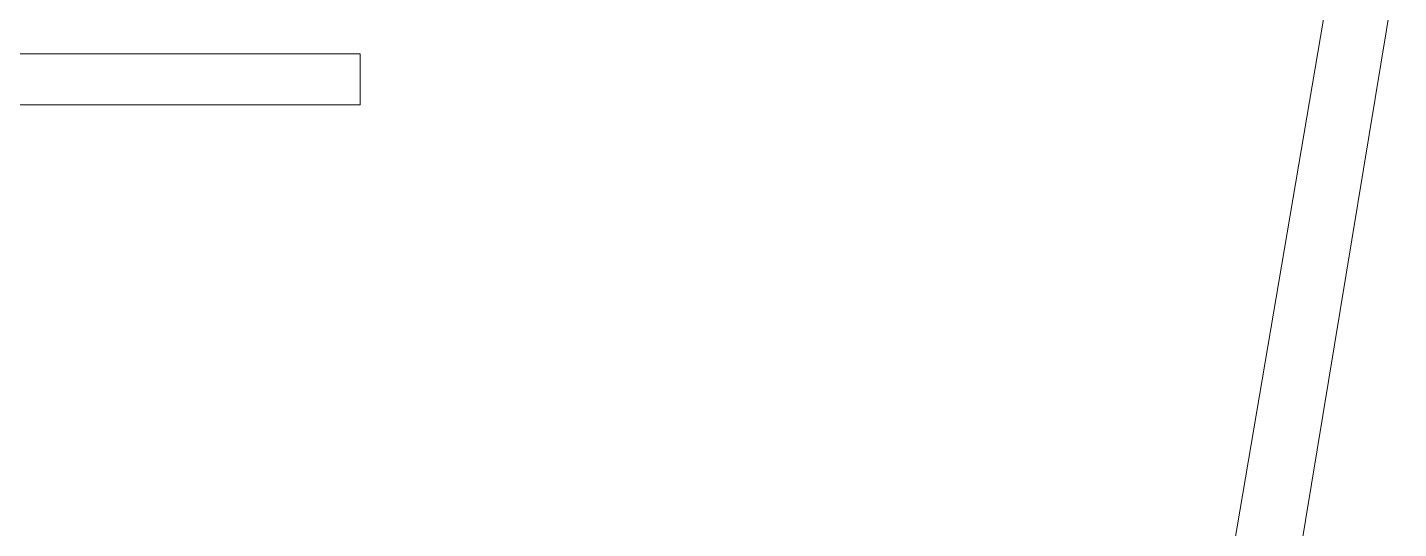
# Model space of a CAD drawing. Header units: millimetres. Extents: x -872 to 869, y -2161 to 2179.
# Drawn here: x 680.7 to 745.2, y -1979.1 to -1955.5 of the extents above; entities that cross this region are included whole.
import ezdxf

# ---------------------------------------------------------------- set-up
doc = ezdxf.new("R2010")
doc.units = ezdxf.units.MM
doc.header["$MEASUREMENT"] = 0
doc.layers.add('Layer 1', color=7, linetype='Continuous')

msp = doc.modelspace()

# ---------------------------------------------------------------- linework, layer by layer
at = {"layer": 'Layer 1', "color": 250, "lineweight": 9}
for points, knots in [([(794.2226, -1897.9761), (794.2226, -1897.9761), (752.6055, -1897.9761), (752.6055, -1897.9761), (752.6055, -1897.9761), (752.6055, -1897.9761), (752.6055, -1917.4562), (752.6055, -1917.4562), (752.6055, -1917.4562), (752.6055, -1917.4562), (757.621, -1917.4562), (757.621, -1917.4562), (757.621, -1917.4562), (757.621, -1917.4562), (740.1257, -2040.5545), (740.1257, -2040.5545), (740.1257, -2040.5545), (740.1257, -2040.5545), (740.0926, -2040.5545), (740.0926, -2040.5545), (740.0926, -2040.5545), (740.0926, -2040.5545), (740.0926, -2042.1917), (740.0926, -2042.1917)], [0, 0, 0, 0, 0.1428571, 0.1428571, 0.1428571, 0.1428571, 0.2857143, 0.2857143, 0.2857143, 0.2857143, 0.4285714, 0.4285714, 0.4285714, 0.4285714, 0.5714286, 0.5714286, 0.5714286, 0.5714286, 0.7142857, 0.7142857, 0.7142857, 0.7142857, 1, 1, 1, 1]), ([(742.5318, -1949.7591), (742.5318, -1949.7591), (730.3902, -2021.2051), (730.3902, -2021.2051), (730.3902, -2021.2051), (730.3902, -2021.2051), (733.7178, -2021.5155), (733.7178, -2021.5155), (733.7178, -2021.5155), (733.7178, -2021.5155), (745.1415, -1952.2884), (745.1415, -1952.2884)], [0, 0, 0, 0, 0.25, 0.25, 0.25, 0.25, 0.5, 0.5, 0.5, 0.5, 1, 1, 1, 1]), ([(673.7697, -1959.1544), (673.7697, -1959.1544), (696.3349, -1959.1544), (696.3349, -1959.1544), (696.3349, -1959.1544), (696.3349, -1959.1544), (696.3349, -1956.7544), (696.3349, -1956.7544), (696.3349, -1956.7544), (696.3349, -1956.7544), (673.7697, -1956.7544), (673.7697, -1956.7544), (673.7697, -1956.7544), (673.7697, -1956.7544), (673.7697, -1959.1544), (673.7697, -1959.1544)], [0, 0, 0, 0, 0.2, 0.2, 0.2, 0.2, 0.4, 0.4, 0.4, 0.4, 0.6, 0.6, 0.6, 0.6, 1, 1, 1, 1]), ([(749.4918, -1959.0843), (749.4918, -1959.0843), (749.4918, -1960.7215), (749.4918, -1960.7215), (749.4918, -1960.7215), (749.4918, -1960.7215), (731.9972, -2083.8198), (731.9972, -2083.8198), (731.9972, -2083.8198), (731.9972, -2083.8198), (738.6439, -2083.8198), (738.6439, -2083.8198), (738.6439, -2083.8198), (738.6439, -2083.8198), (738.6439, -2103.2999), (738.6439, -2103.2999), (738.6439, -2103.2999), (738.6439, -2103.2999), (695.3461, -2103.2999), (695.3461, -2103.2999)], [0, 0, 0, 0, 0.1666667, 0.1666667, 0.1666667, 0.1666667, 0.3333333, 0.3333333, 0.3333333, 0.3333333, 0.5, 0.5, 0.5, 0.5, 0.6666667, 0.6666667, 0.6666667, 0.6666667, 1, 1, 1, 1])]:
    msp.add_open_spline(points, degree=3, knots=knots, dxfattribs=at)

doc.saveas('drawing.dxf')
